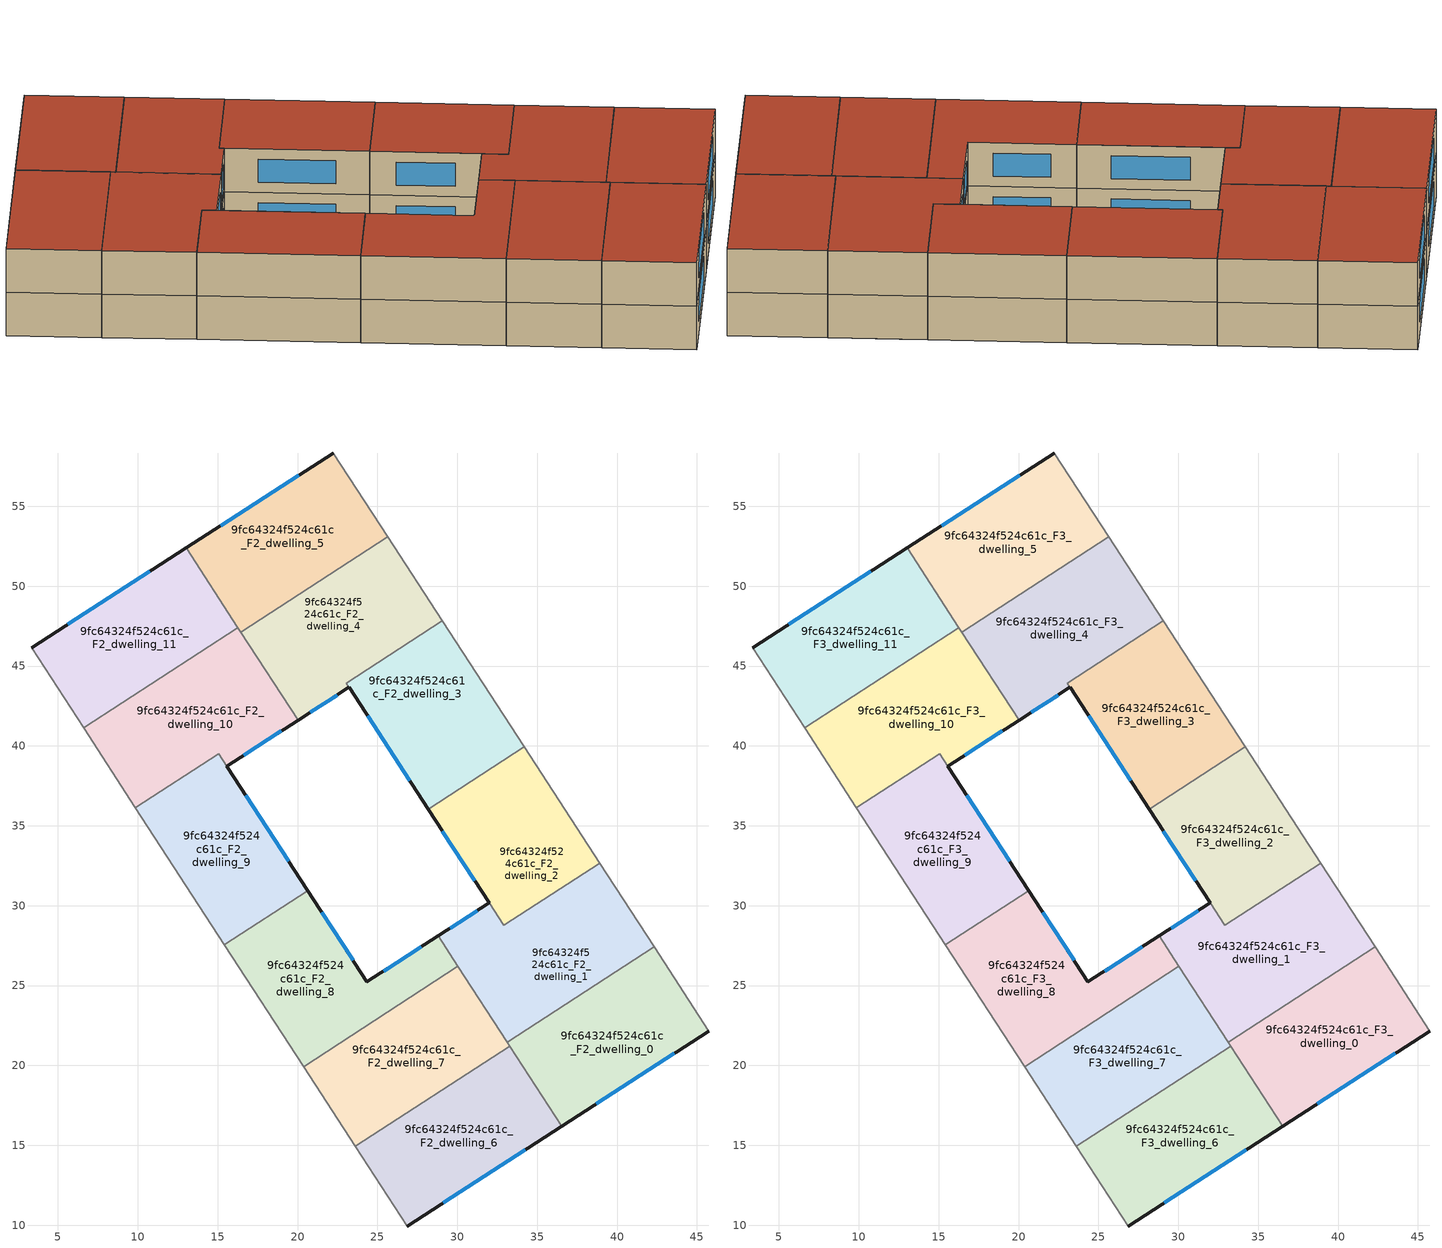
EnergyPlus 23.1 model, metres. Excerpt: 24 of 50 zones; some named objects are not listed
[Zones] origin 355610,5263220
9fc64324f524c61c_F2_dwelling_0
 floor to 9fc64324f524c61c_F1_dwelling_0 (EU_floor_Construction): 42.82,26.66 45.75,22.15 36.54,16.2 33.63,20.69 z6
 floor to 9fc64324f524c61c_F1_dwelling_1 (EU_floor_Construction): 42.33,27.42 42.82,26.66 33.63,20.69 33.14,21.44 z6
 wall outside (EU_wall_Construction): 36.54,16.2 45.75,22.15 z6:9
 wall to 9fc64324f524c61c_F2_dwelling_1 (EU_wall_Construction): 42.33,27.42 33.14,21.44 z6:9
 wall adiabatic (EU_wall_Construction): 45.75,22.15 42.33,27.42 z6:9
 wall to 9fc64324f524c61c_F2_dwelling_6 (EU_wall_Construction): 33.29,21.21 36.54,16.2 z6:9
 wall to 9fc64324f524c61c_F2_dwelling_7 (EU_wall_Construction): 33.14,21.44 33.29,21.21 z6:9
 window (EU_Window_Construction): 38.71,17.6 43.59,20.75 z6.7:8.3
9fc64324f524c61c_F2_dwelling_1
 floor to 9fc64324f524c61c_F1_dwelling_1 (EU_floor_Construction): 39.9,31.17 42.33,27.42 33.14,21.44 30.7,25.2 z6
 floor to 9fc64324f524c61c_F1_dwelling_2 (EU_floor_Construction): 38.92,32.67 39.9,31.17 30.7,25.2 28.81,28.12 31.99,30.17 32.91,28.76 z6
 wall outside (EU_wall_Construction): 31.99,30.17 28.81,28.12 z6:9
 wall to 9fc64324f524c61c_F2_dwelling_2 (EU_wall_Construction): 38.92,32.67 32.91,28.76 31.99,30.17 z6:9
 wall adiabatic (EU_wall_Construction): 42.33,27.42 38.92,32.67 z6:9
 wall to 9fc64324f524c61c_F2_dwelling_7 (EU_wall_Construction): 30.04,26.21 33.14,21.44 z6:9
 wall to 9fc64324f524c61c_F2_dwelling_8 (EU_wall_Construction): 28.81,28.12 30.04,26.21 z6:9
 window (EU_Window_Construction): 31.24,29.69 29.55,28.6 z6.7:8.3
9fc64324f524c61c_F2_dwelling_10
 floor to 9fc64324f524c61c_F1_dwelling_11 (EU_floor_Construction): 16.28,47.41 20.04,41.61 15.58,38.73 15.07,39.52 9.85,36.13 6.61,41.13 z6
 wall outside (EU_wall_Construction): 15.58,38.73 20.04,41.61 z6:9
 wall adiabatic (EU_wall_Construction): 6.61,41.13 9.85,36.13 z6:9
 wall to 9fc64324f524c61c_F2_dwelling_11 (EU_wall_Construction): 16.28,47.41 6.61,41.13 z6:9
 wall to 9fc64324f524c61c_F2_dwelling_9 (EU_wall_Construction): 15.07,39.52 15.58,38.73 / 9.85,36.13 15.06,39.52 z6:9
 wall to 9fc64324f524c61c_F2_dwelling_4 (EU_wall_Construction): 20.04,41.61 16.46,47.12 z6:9
 wall to 9fc64324f524c61c_F2_dwelling_5 (EU_wall_Construction): 16.46,47.12 16.28,47.41 z6:9
 window (EU_Window_Construction): 16.63,39.41 18.99,40.93 z6.7:8.3
9fc64324f524c61c_F2_dwelling_11
 floor to 9fc64324f524c61c_F1_dwelling_12 (EU_floor_Construction): 13.04,52.39 16.28,47.41 6.61,41.13 3.35,46.14 z6
 wall outside (EU_wall_Construction): 13.04,52.39 3.35,46.14 z6:9
 wall adiabatic (EU_wall_Construction): 3.35,46.14 6.61,41.13 z6:9
 wall to 9fc64324f524c61c_F2_dwelling_5 (EU_wall_Construction): 16.28,47.41 13.04,52.39 z6:9
 window (EU_Window_Construction): 10.76,50.92 5.63,47.6 z6.7:8.3
9fc64324f524c61c_F2_dwelling_2
 floor to 9fc64324f524c61c_F1_dwelling_2 (EU_floor_Construction): 36.43,36.51 38.92,32.67 32.91,28.76 30.41,32.6 z6
 floor to 9fc64324f524c61c_F1_dwelling_3 (EU_floor_Construction): 34.19,39.95 36.43,36.51 30.41,32.6 28.17,36.04 z6
 wall outside (EU_wall_Construction): 28.17,36.04 31.99,30.17 z6:9
 wall to 9fc64324f524c61c_F2_dwelling_3 (EU_wall_Construction): 34.19,39.95 28.17,36.04 z6:9
 wall adiabatic (EU_wall_Construction): 38.92,32.67 34.19,39.95 z6:9
 window (EU_Window_Construction): 29.07,34.67 31.09,31.55 z6.7:8.3
9fc64324f524c61c_F2_dwelling_3
 floor to 9fc64324f524c61c_F1_dwelling_3 (EU_floor_Construction): 31.96,43.39 34.19,39.95 28.17,36.04 25.94,39.48 z6
 floor to 9fc64324f524c61c_F1_dwelling_4 (EU_floor_Construction): 29.07,47.84 31.96,43.39 25.94,39.48 23.22,43.66 23.05,43.93 z6
 wall outside (EU_wall_Construction): 23.22,43.66 28.17,36.04 z6:9
 wall adiabatic (EU_wall_Construction): 34.19,39.95 29.07,47.84 z6:9
 wall to 9fc64324f524c61c_F2_dwelling_4 (EU_wall_Construction): 29.07,47.84 23.05,43.93 23.22,43.67 z6:9
 window (EU_Window_Construction): 24.39,41.87 27.01,37.83 z6.7:8.3
9fc64324f524c61c_F2_dwelling_4
 floor to 9fc64324f524c61c_F1_dwelling_4 (EU_floor_Construction): 28.09,49.34 29.07,47.84 23.05,43.93 23.22,43.67 20.04,41.61 18.9,43.37 z6
 floor to 9fc64324f524c61c_F1_dwelling_5 (EU_floor_Construction): 25.65,53.09 28.09,49.34 18.9,43.37 16.46,47.12 z6
 wall outside (EU_wall_Construction): 20.04,41.61 23.22,43.67 z6:9
 wall to 9fc64324f524c61c_F2_dwelling_5 (EU_wall_Construction): 25.65,53.09 16.46,47.12 z6:9
 wall adiabatic (EU_wall_Construction): 29.07,47.84 25.65,53.09 z6:9
 window (EU_Window_Construction): 20.79,42.09 22.47,43.18 z6.7:8.3
9fc64324f524c61c_F2_dwelling_5
 floor to 9fc64324f524c61c_F1_dwelling_5 (EU_floor_Construction): 25.17,53.84 25.65,53.09 16.46,47.12 15.97,47.87 z6
 floor to 9fc64324f524c61c_F1_dwelling_6 (EU_floor_Construction): 22.25,58.33 25.17,53.84 15.97,47.87 13.04,52.39 z6
 wall outside (EU_wall_Construction): 22.25,58.33 13.04,52.39 z6:9
 wall adiabatic (EU_wall_Construction): 25.65,53.09 22.25,58.33 z6:9
 window (EU_Window_Construction): 20.09,56.94 15.2,53.79 z6.7:8.3
9fc64324f524c61c_F2_dwelling_6
 floor to 9fc64324f524c61c_F1_dwelling_7 (EU_floor_Construction): 33.29,21.21 36.54,16.2 26.86,9.95 23.62,14.93 z6
 wall outside (EU_wall_Construction): 26.86,9.95 36.54,16.2 z6:9
 wall to 9fc64324f524c61c_F2_dwelling_7 (EU_wall_Construction): 33.29,21.21 23.62,14.93 z6:9
 wall adiabatic (EU_wall_Construction): 23.62,14.93 26.86,9.95 z6:9
 window (EU_Window_Construction): 29.13,11.42 34.27,14.73 z6.7:8.3
9fc64324f524c61c_F2_dwelling_7
 floor to 9fc64324f524c61c_F1_dwelling_8 (EU_floor_Construction): 30.04,26.21 33.29,21.21 23.62,14.93 20.38,19.93 z6
 wall to 9fc64324f524c61c_F2_dwelling_8 (EU_wall_Construction): 30.04,26.21 20.38,19.93 z6:9
 wall adiabatic (EU_wall_Construction): 20.38,19.93 23.62,14.93 z6:9
9fc64324f524c61c_F2_dwelling_8
 floor to 9fc64324f524c61c_F1_dwelling_9 (EU_floor_Construction): 28.81,28.12 30.04,26.21 20.38,19.93 15.42,27.55 20.64,30.94 24.35,25.24 z6
 wall outside (EU_wall_Construction): 28.81,28.12 24.35,25.24 20.64,30.94 z6:9
 wall adiabatic (EU_wall_Construction): 15.42,27.55 20.38,19.93 z6:9
 wall to 9fc64324f524c61c_F2_dwelling_9 (EU_wall_Construction): 20.64,30.94 15.42,27.55 z6:9
 window (EU_Window_Construction): 23.48,26.57 21.51,29.6 / 27.76,27.44 25.4,25.91 z6.7:8.3
9fc64324f524c61c_F2_dwelling_9
 floor to 9fc64324f524c61c_F1_dwelling_10 (EU_floor_Construction): 15.06,39.52 20.64,30.94 15.42,27.55 9.85,36.13 z6
 wall outside (EU_wall_Construction): 20.64,30.94 15.58,38.73 z6:9
 wall adiabatic (EU_wall_Construction): 9.85,36.13 15.42,27.55 z6:9
 window (EU_Window_Construction): 19.45,32.77 16.77,36.9 z6.7:8.3
9fc64324f524c61c_F3_dwelling_0
 floor to 9fc64324f524c61c_F2_dwelling_0 (EU_floor_Construction): 42.33,27.42 45.75,22.15 36.54,16.2 33.14,21.44 z9
 wall outside (EU_wall_Construction): 36.54,16.2 45.75,22.15 z9:12
 wall to 9fc64324f524c61c_F3_dwelling_1 (EU_wall_Construction): 42.33,27.42 33.14,21.44 z9:12
 wall adiabatic (EU_wall_Construction): 45.75,22.15 42.33,27.42 z9:12
 wall to 9fc64324f524c61c_F3_dwelling_6 (EU_wall_Construction): 33.29,21.21 36.54,16.2 z9:12
 wall to 9fc64324f524c61c_F3_dwelling_7 (EU_wall_Construction): 33.14,21.44 33.29,21.21 z9:12
 window (EU_Window_Construction): 38.71,17.6 43.59,20.75 z9.7:11.3
 roof outside (EU_roof_Construction): 45.75,22.15 42.33,27.42 33.14,21.44 36.54,16.2 z12
9fc64324f524c61c_F3_dwelling_1
 floor to 9fc64324f524c61c_F2_dwelling_1 (EU_floor_Construction): 38.92,32.67 42.33,27.42 33.14,21.44 28.81,28.12 31.99,30.17 32.91,28.76 z9
 wall outside (EU_wall_Construction): 31.99,30.17 28.81,28.12 z9:12
 wall to 9fc64324f524c61c_F3_dwelling_2 (EU_wall_Construction): 38.92,32.67 32.91,28.76 31.99,30.17 z9:12
 wall adiabatic (EU_wall_Construction): 42.33,27.42 38.92,32.67 z9:12
 wall to 9fc64324f524c61c_F3_dwelling_7 (EU_wall_Construction): 30.04,26.21 33.14,21.44 z9:12
 wall to 9fc64324f524c61c_F3_dwelling_8 (EU_wall_Construction): 28.81,28.12 30.04,26.21 z9:12
 window (EU_Window_Construction): 31.24,29.69 29.55,28.6 z9.7:11.3
 roof outside (EU_roof_Construction): 42.33,27.42 38.92,32.67 32.91,28.76 31.99,30.17 28.81,28.12 33.14,21.44 z12
9fc64324f524c61c_F3_dwelling_10
 floor to 9fc64324f524c61c_F2_dwelling_10 (EU_floor_Construction): 16.28,47.41 20.04,41.61 15.58,38.73 15.07,39.52 9.85,36.13 6.61,41.13 z9
 wall outside (EU_wall_Construction): 15.58,38.73 20.04,41.61 z9:12
 wall adiabatic (EU_wall_Construction): 6.61,41.13 9.85,36.13 z9:12
 wall to 9fc64324f524c61c_F3_dwelling_11 (EU_wall_Construction): 16.28,47.41 6.61,41.13 z9:12
 wall to 9fc64324f524c61c_F3_dwelling_9 (EU_wall_Construction): 15.07,39.52 15.58,38.73 / 9.85,36.13 15.06,39.52 z9:12
 wall to 9fc64324f524c61c_F3_dwelling_4 (EU_wall_Construction): 20.04,41.61 16.46,47.12 z9:12
 wall to 9fc64324f524c61c_F3_dwelling_5 (EU_wall_Construction): 16.46,47.12 16.28,47.41 z9:12
 window (EU_Window_Construction): 16.63,39.41 18.99,40.93 z9.7:11.3
 roof outside (EU_roof_Construction): 15.58,38.73 20.04,41.61 16.28,47.41 6.61,41.13 9.85,36.13 15.07,39.52 z12
9fc64324f524c61c_F3_dwelling_11
 floor to 9fc64324f524c61c_F2_dwelling_11 (EU_floor_Construction): 13.04,52.39 16.28,47.41 6.61,41.13 3.35,46.14 z9
 wall outside (EU_wall_Construction): 13.04,52.39 3.35,46.14 z9:12
 wall adiabatic (EU_wall_Construction): 3.35,46.14 6.61,41.13 z9:12
 wall to 9fc64324f524c61c_F3_dwelling_5 (EU_wall_Construction): 16.28,47.41 13.04,52.39 z9:12
 window (EU_Window_Construction): 10.76,50.92 5.63,47.6 z9.7:11.3
 roof outside (EU_roof_Construction): 16.28,47.41 13.04,52.39 3.35,46.14 6.61,41.13 z12
9fc64324f524c61c_F3_dwelling_2
 floor to 9fc64324f524c61c_F2_dwelling_2 (EU_floor_Construction): 34.19,39.95 38.92,32.67 32.91,28.76 28.17,36.04 z9
 wall outside (EU_wall_Construction): 28.17,36.04 31.99,30.17 z9:12
 wall to 9fc64324f524c61c_F3_dwelling_3 (EU_wall_Construction): 34.19,39.95 28.17,36.04 z9:12
 wall adiabatic (EU_wall_Construction): 38.92,32.67 34.19,39.95 z9:12
 window (EU_Window_Construction): 29.07,34.67 31.09,31.55 z9.7:11.3
 roof outside (EU_roof_Construction): 38.92,32.67 34.19,39.95 28.17,36.04 32.91,28.76 z12
9fc64324f524c61c_F3_dwelling_3
 floor to 9fc64324f524c61c_F2_dwelling_3 (EU_floor_Construction): 29.07,47.84 34.19,39.95 28.17,36.04 23.22,43.67 23.05,43.93 z9
 wall outside (EU_wall_Construction): 23.22,43.66 28.17,36.04 z9:12
 wall adiabatic (EU_wall_Construction): 34.19,39.95 29.07,47.84 z9:12
 wall to 9fc64324f524c61c_F3_dwelling_4 (EU_wall_Construction): 29.07,47.84 23.05,43.93 23.22,43.67 z9:12
 window (EU_Window_Construction): 24.39,41.87 27.01,37.83 z9.7:11.3
 roof outside (EU_roof_Construction): 34.19,39.95 29.07,47.84 23.05,43.93 23.22,43.67 28.17,36.04 z12
9fc64324f524c61c_F3_dwelling_4
 floor to 9fc64324f524c61c_F2_dwelling_4 (EU_floor_Construction): 25.65,53.09 29.07,47.84 23.05,43.93 23.22,43.67 20.04,41.61 16.46,47.12 z9
 wall outside (EU_wall_Construction): 20.04,41.61 23.22,43.67 z9:12
 wall to 9fc64324f524c61c_F3_dwelling_5 (EU_wall_Construction): 25.65,53.09 16.46,47.12 z9:12
 wall adiabatic (EU_wall_Construction): 29.07,47.84 25.65,53.09 z9:12
 window (EU_Window_Construction): 20.79,42.09 22.47,43.18 z9.7:11.3
 roof outside (EU_roof_Construction): 23.22,43.67 23.05,43.93 29.07,47.84 25.65,53.09 16.46,47.12 20.04,41.61 z12
9fc64324f524c61c_F3_dwelling_5
 floor to 9fc64324f524c61c_F2_dwelling_5 (EU_floor_Construction): 22.25,58.33 25.65,53.09 16.46,47.12 13.04,52.39 z9
 wall outside (EU_wall_Construction): 22.25,58.33 13.04,52.39 z9:12
 wall adiabatic (EU_wall_Construction): 25.65,53.09 22.25,58.33 z9:12
 window (EU_Window_Construction): 20.09,56.94 15.2,53.79 z9.7:11.3
 roof outside (EU_roof_Construction): 25.65,53.09 22.25,58.33 13.04,52.39 16.46,47.12 z12
9fc64324f524c61c_F3_dwelling_6
 floor to 9fc64324f524c61c_F2_dwelling_6 (EU_floor_Construction): 33.29,21.21 36.54,16.2 26.86,9.95 23.62,14.93 z9
 wall outside (EU_wall_Construction): 26.86,9.95 36.54,16.2 z9:12
 wall to 9fc64324f524c61c_F3_dwelling_7 (EU_wall_Construction): 33.29,21.21 23.62,14.93 z9:12
 wall adiabatic (EU_wall_Construction): 23.62,14.93 26.86,9.95 z9:12
 window (EU_Window_Construction): 29.13,11.42 34.27,14.73 z9.7:11.3
 roof outside (EU_roof_Construction): 36.54,16.2 33.29,21.21 23.62,14.93 26.86,9.95 z12
9fc64324f524c61c_F3_dwelling_7
 floor to 9fc64324f524c61c_F2_dwelling_7 (EU_floor_Construction): 30.04,26.21 33.29,21.21 23.62,14.93 20.38,19.93 z9
 wall to 9fc64324f524c61c_F3_dwelling_8 (EU_wall_Construction): 30.04,26.21 20.38,19.93 z9:12
 wall adiabatic (EU_wall_Construction): 20.38,19.93 23.62,14.93 z9:12
 roof outside (EU_roof_Construction): 33.29,21.21 30.04,26.21 20.38,19.93 23.62,14.93 z12
9fc64324f524c61c_F3_dwelling_8
 floor to 9fc64324f524c61c_F2_dwelling_8 (EU_floor_Construction): 28.81,28.12 30.04,26.21 20.38,19.93 15.42,27.55 20.64,30.94 24.35,25.24 z9
 wall outside (EU_wall_Construction): 28.81,28.12 24.35,25.24 20.64,30.94 z9:12
 wall adiabatic (EU_wall_Construction): 15.42,27.55 20.38,19.93 z9:12
 wall to 9fc64324f524c61c_F3_dwelling_9 (EU_wall_Construction): 20.64,30.94 15.42,27.55 z9:12
 window (EU_Window_Construction): 23.48,26.57 21.51,29.6 / 27.76,27.44 25.4,25.91 z9.7:11.3
 roof outside (EU_roof_Construction): 30.04,26.21 28.81,28.12 24.35,25.24 20.64,30.94 15.42,27.55 20.38,19.93 z12
9fc64324f524c61c_F3_dwelling_9
 floor to 9fc64324f524c61c_F2_dwelling_9 (EU_floor_Construction): 15.06,39.52 20.64,30.94 15.42,27.55 9.85,36.13 z9
 wall outside (EU_wall_Construction): 20.64,30.94 15.58,38.73 z9:12
 wall adiabatic (EU_wall_Construction): 9.85,36.13 15.42,27.55 z9:12
 window (EU_Window_Construction): 19.45,32.77 16.77,36.9 z9.7:11.3
 roof outside (EU_roof_Construction): 20.64,30.94 15.06,39.52 9.85,36.13 15.42,27.55 z12
[Building]
EU S2 Campaign: North Axis=0; Terrain=City; Solar Distribution=FullExterior
[Site:Location]
Budapest.Ferenc.Liszt.Intl.AP: Latitude=47.437; Longitude=19.256; Time Zone=1; Elevation=185
[SizingPeriod:WeatherFileDays]
AnnualSizingPeriod: Begin Month=1; Begin Day of Month=1; End Month=12; End Day of Month=31; Day of Week for Start Day=Monday; Use Weather File Daylight Saving Period=No; Use Weather File Rain and Snow Indicators=No
[MATERIAL]
EU_InternalMass_Material: Roughness=MediumRough; Thickness=0.1; Conductivity=1; Density=1800; Specific Heat=900; Thermal Absorptance=0.9; Solar Absorptance=0.7; Visible Absorptance=0.7
[MATERIAL:NOMASS] Roughness=MediumRough; Thermal Absorptance=0.9; Solar Absorptance=0.7; Visible Absorptance=0.7
Name | Thermal Resistance
EU_wall_NoMass | 0.832559
EU_roof_NoMass | 1.39638
EU_floor_NoMass | 0.872794
[WINDOWMATERIAL:SIMPLEGLAZINGSYSTEM]
EU_Window_SimpleGlazing: UFactor=2.79869; Solar Heat Gain Coefficient=0.75; Visible Transmittance=0.75
[CONSTRUCTION]
EU_wall_Construction: EU_wall_NoMass
EU_roof_Construction: EU_roof_NoMass
EU_floor_Construction: EU_floor_NoMass
EU_Window_Construction: EU_Window_SimpleGlazing
EU_InternalMass_Construction: EU_InternalMass_Material
[ZONE] Type=1; Multiplier=1; Ceiling Height=autocalculate; Floor Area=autocalculate; Part of Total Floor Area=Yes
Name | Volume
9fc64324f524c61c_F2_dwelling_0; 9fc64324f524c61c_F3_dwelling_0; 9fc64324f524c61c_F2_dwelling_5; 9fc64324f524c61c_F3_dwelling_5 | 206.055
9fc64324f524c61c_F2_dwelling_1; 9fc64324f524c61c_F3_dwelling_1 | 225.21
9fc64324f524c61c_F2_dwelling_10; 9fc64324f524c61c_F3_dwelling_10 | 221.157
9fc64324f524c61c_F2_dwelling_11; 9fc64324f524c61c_F3_dwelling_11; 9fc64324f524c61c_F2_dwelling_6; 9fc64324f524c61c_F3_dwelling_6 | 206.027
9fc64324f524c61c_F2_dwelling_2; 9fc64324f524c61c_F3_dwelling_2 | 186.844
9fc64324f524c61c_F2_dwelling_3 | 202.488
9fc64324f524c61c_F3_dwelling_3 | 202.492
9fc64324f524c61c_F2_dwelling_4; 9fc64324f524c61c_F3_dwelling_4 | 209.565
9fc64324f524c61c_F2_dwelling_7; 9fc64324f524c61c_F3_dwelling_7 | 206.045
9fc64324f524c61c_F2_dwelling_8; 9fc64324f524c61c_F3_dwelling_8 | 206.025
9fc64324f524c61c_F2_dwelling_9; 9fc64324f524c61c_F3_dwelling_9 | 190.827
[INTERNALMASS] Construction=EU_InternalMass_Construction
Name | Zone or ZoneList | Surface Area
9fc64324f524c61c_F2_dwelling_0_EU_InternalMass | 9fc64324f524c61c_F2_dwelling_0 | 68.685
9fc64324f524c61c_F2_dwelling_1_EU_InternalMass | 9fc64324f524c61c_F2_dwelling_1 | 75.0679
9fc64324f524c61c_F2_dwelling_2_EU_InternalMass | 9fc64324f524c61c_F2_dwelling_2 | 62.2809
9fc64324f524c61c_F2_dwelling_3_EU_InternalMass | 9fc64324f524c61c_F2_dwelling_3 | 67.4968
9fc64324f524c61c_F2_dwelling_4_EU_InternalMass | 9fc64324f524c61c_F2_dwelling_4 | 69.8535
9fc64324f524c61c_F2_dwelling_5_EU_InternalMass | 9fc64324f524c61c_F2_dwelling_5 | 68.685
9fc64324f524c61c_F2_dwelling_6_EU_InternalMass | 9fc64324f524c61c_F2_dwelling_6 | 68.6756
9fc64324f524c61c_F2_dwelling_7_EU_InternalMass | 9fc64324f524c61c_F2_dwelling_7 | 68.6817
9fc64324f524c61c_F2_dwelling_8_EU_InternalMass | 9fc64324f524c61c_F2_dwelling_8 | 68.6752
9fc64324f524c61c_F2_dwelling_9_EU_InternalMass | 9fc64324f524c61c_F2_dwelling_9 | 63.6346
9fc64324f524c61c_F2_dwelling_10_EU_InternalMass | 9fc64324f524c61c_F2_dwelling_10 | 73.7198
9fc64324f524c61c_F2_dwelling_11_EU_InternalMass | 9fc64324f524c61c_F2_dwelling_11 | 68.6756
9fc64324f524c61c_F3_dwelling_0_EU_InternalMass | 9fc64324f524c61c_F3_dwelling_0 | 68.685
9fc64324f524c61c_F3_dwelling_1_EU_InternalMass | 9fc64324f524c61c_F3_dwelling_1 | 75.0679
9fc64324f524c61c_F3_dwelling_2_EU_InternalMass | 9fc64324f524c61c_F3_dwelling_2 | 62.2809
9fc64324f524c61c_F3_dwelling_3_EU_InternalMass | 9fc64324f524c61c_F3_dwelling_3 | 67.4968
9fc64324f524c61c_F3_dwelling_4_EU_InternalMass | 9fc64324f524c61c_F3_dwelling_4 | 69.8535
9fc64324f524c61c_F3_dwelling_5_EU_InternalMass | 9fc64324f524c61c_F3_dwelling_5 | 68.685
9fc64324f524c61c_F3_dwelling_6_EU_InternalMass | 9fc64324f524c61c_F3_dwelling_6 | 68.6756
9fc64324f524c61c_F3_dwelling_7_EU_InternalMass | 9fc64324f524c61c_F3_dwelling_7 | 68.6817
9fc64324f524c61c_F3_dwelling_8_EU_InternalMass | 9fc64324f524c61c_F3_dwelling_8 | 68.6752
9fc64324f524c61c_F3_dwelling_9_EU_InternalMass | 9fc64324f524c61c_F3_dwelling_9 | 63.6346
9fc64324f524c61c_F3_dwelling_10_EU_InternalMass | 9fc64324f524c61c_F3_dwelling_10 | 73.7198
9fc64324f524c61c_F3_dwelling_11_EU_InternalMass | 9fc64324f524c61c_F3_dwelling_11 | 68.6756
[OTHEREQUIPMENT] Fuel Type=Electricity; Design Level Calculation Method=Watts/Area; Power per Zone Floor Area=1; Fraction Latent=0; Fraction Radiant=0; Fraction Lost=0; Carbon Dioxide Generation Rate=0; EndUse Subcategory=EU_Step8_InternalGains
Name | Zone or ZoneList or Space or SpaceList | Schedule
EU_Step8_InternalGain_9fc64324f524c61c_F2_dwelling_0_f000 | 9fc64324f524c61c_F2_dwelling_0 | EU_Step8_GainSchedule_9fc64324f524c61c_F2_dwelling_0_f000
EU_Step8_InternalGain_9fc64324f524c61c_F2_dwelling_1_f000 | 9fc64324f524c61c_F2_dwelling_1 | EU_Step8_GainSchedule_9fc64324f524c61c_F2_dwelling_1_f000
EU_Step8_InternalGain_9fc64324f524c61c_F2_dwelling_2_f000 | 9fc64324f524c61c_F2_dwelling_2 | EU_Step8_GainSchedule_9fc64324f524c61c_F2_dwelling_2_f000
EU_Step8_InternalGain_9fc64324f524c61c_F2_dwelling_3_f000 | 9fc64324f524c61c_F2_dwelling_3 | EU_Step8_GainSchedule_9fc64324f524c61c_F2_dwelling_3_f000
EU_Step8_InternalGain_9fc64324f524c61c_F2_dwelling_4_f000 | 9fc64324f524c61c_F2_dwelling_4 | EU_Step8_GainSchedule_9fc64324f524c61c_F2_dwelling_4_f000
EU_Step8_InternalGain_9fc64324f524c61c_F2_dwelling_5_f000 | 9fc64324f524c61c_F2_dwelling_5 | EU_Step8_GainSchedule_9fc64324f524c61c_F2_dwelling_5_f000
EU_Step8_InternalGain_9fc64324f524c61c_F2_dwelling_6_f000 | 9fc64324f524c61c_F2_dwelling_6 | EU_Step8_GainSchedule_9fc64324f524c61c_F2_dwelling_6_f000
EU_Step8_InternalGain_9fc64324f524c61c_F2_dwelling_7_f000 | 9fc64324f524c61c_F2_dwelling_7 | EU_Step8_GainSchedule_9fc64324f524c61c_F2_dwelling_7_f000
EU_Step8_InternalGain_9fc64324f524c61c_F2_dwelling_8_f000 | 9fc64324f524c61c_F2_dwelling_8 | EU_Step8_GainSchedule_9fc64324f524c61c_F2_dwelling_8_f000
EU_Step8_InternalGain_9fc64324f524c61c_F2_dwelling_9_f000 | 9fc64324f524c61c_F2_dwelling_9 | EU_Step8_GainSchedule_9fc64324f524c61c_F2_dwelling_9_f000
EU_Step8_InternalGain_9fc64324f524c61c_F2_dwelling_10_f000 | 9fc64324f524c61c_F2_dwelling_10 | EU_Step8_GainSchedule_9fc64324f524c61c_F2_dwelling_10_f000
EU_Step8_InternalGain_9fc64324f524c61c_F2_dwelling_11_f000 | 9fc64324f524c61c_F2_dwelling_11 | EU_Step8_GainSchedule_9fc64324f524c61c_F2_dwelling_11_f000
EU_Step8_InternalGain_9fc64324f524c61c_F3_dwelling_0_f000 | 9fc64324f524c61c_F3_dwelling_0 | EU_Step8_GainSchedule_9fc64324f524c61c_F3_dwelling_0_f000
EU_Step8_InternalGain_9fc64324f524c61c_F3_dwelling_1_f000 | 9fc64324f524c61c_F3_dwelling_1 | EU_Step8_GainSchedule_9fc64324f524c61c_F3_dwelling_1_f000
EU_Step8_InternalGain_9fc64324f524c61c_F3_dwelling_2_f000 | 9fc64324f524c61c_F3_dwelling_2 | EU_Step8_GainSchedule_9fc64324f524c61c_F3_dwelling_2_f000
EU_Step8_InternalGain_9fc64324f524c61c_F3_dwelling_3_f000 | 9fc64324f524c61c_F3_dwelling_3 | EU_Step8_GainSchedule_9fc64324f524c61c_F3_dwelling_3_f000
EU_Step8_InternalGain_9fc64324f524c61c_F3_dwelling_4_f000 | 9fc64324f524c61c_F3_dwelling_4 | EU_Step8_GainSchedule_9fc64324f524c61c_F3_dwelling_4_f000
EU_Step8_InternalGain_9fc64324f524c61c_F3_dwelling_5_f000 | 9fc64324f524c61c_F3_dwelling_5 | EU_Step8_GainSchedule_9fc64324f524c61c_F3_dwelling_5_f000
EU_Step8_InternalGain_9fc64324f524c61c_F3_dwelling_6_f000 | 9fc64324f524c61c_F3_dwelling_6 | EU_Step8_GainSchedule_9fc64324f524c61c_F3_dwelling_6_f000
EU_Step8_InternalGain_9fc64324f524c61c_F3_dwelling_7_f000 | 9fc64324f524c61c_F3_dwelling_7 | EU_Step8_GainSchedule_9fc64324f524c61c_F3_dwelling_7_f000
EU_Step8_InternalGain_9fc64324f524c61c_F3_dwelling_8_f000 | 9fc64324f524c61c_F3_dwelling_8 | EU_Step8_GainSchedule_9fc64324f524c61c_F3_dwelling_8_f000
EU_Step8_InternalGain_9fc64324f524c61c_F3_dwelling_9_f000 | 9fc64324f524c61c_F3_dwelling_9 | EU_Step8_GainSchedule_9fc64324f524c61c_F3_dwelling_9_f000
EU_Step8_InternalGain_9fc64324f524c61c_F3_dwelling_10_f000 | 9fc64324f524c61c_F3_dwelling_10 | EU_Step8_GainSchedule_9fc64324f524c61c_F3_dwelling_10_f000
EU_Step8_InternalGain_9fc64324f524c61c_F3_dwelling_11_f000 | 9fc64324f524c61c_F3_dwelling_11 | EU_Step8_GainSchedule_9fc64324f524c61c_F3_dwelling_11_f000
[ZONEVENTILATION:DESIGNFLOWRATE] Schedule=EU_AlwaysOn; Design Flow Rate Calculation Method=AirChanges/Hour; Air Changes per Hour=0.475469; Ventilation Type=Natural; Fan Pressure Rise=0; Fan Total Efficiency=1; Constant Term Coefficient=1; Temperature Term Coefficient=0; Velocity Term Coefficient=0; Velocity Squared Term Coefficient=0; Minimum Indoor Temperature=-100; Maximum Indoor Temperature=100; Delta Temperature=-100; Minimum Outdoor Temperature=-100; Maximum Outdoor Temperature=100; Maximum Wind Speed=40
Name | Zone or ZoneList or Space or SpaceList
EU_ConstantAir_9fc64324f524c61c_F2_dwelling_0 | 9fc64324f524c61c_F2_dwelling_0
EU_ConstantAir_9fc64324f524c61c_F2_dwelling_1 | 9fc64324f524c61c_F2_dwelling_1
EU_ConstantAir_9fc64324f524c61c_F2_dwelling_2 | 9fc64324f524c61c_F2_dwelling_2
EU_ConstantAir_9fc64324f524c61c_F2_dwelling_3 | 9fc64324f524c61c_F2_dwelling_3
EU_ConstantAir_9fc64324f524c61c_F2_dwelling_4 | 9fc64324f524c61c_F2_dwelling_4
EU_ConstantAir_9fc64324f524c61c_F2_dwelling_5 | 9fc64324f524c61c_F2_dwelling_5
EU_ConstantAir_9fc64324f524c61c_F2_dwelling_6 | 9fc64324f524c61c_F2_dwelling_6
EU_ConstantAir_9fc64324f524c61c_F2_dwelling_7 | 9fc64324f524c61c_F2_dwelling_7
EU_ConstantAir_9fc64324f524c61c_F2_dwelling_8 | 9fc64324f524c61c_F2_dwelling_8
EU_ConstantAir_9fc64324f524c61c_F2_dwelling_9 | 9fc64324f524c61c_F2_dwelling_9
EU_ConstantAir_9fc64324f524c61c_F2_dwelling_10 | 9fc64324f524c61c_F2_dwelling_10
EU_ConstantAir_9fc64324f524c61c_F2_dwelling_11 | 9fc64324f524c61c_F2_dwelling_11
EU_ConstantAir_9fc64324f524c61c_F3_dwelling_0 | 9fc64324f524c61c_F3_dwelling_0
EU_ConstantAir_9fc64324f524c61c_F3_dwelling_1 | 9fc64324f524c61c_F3_dwelling_1
EU_ConstantAir_9fc64324f524c61c_F3_dwelling_2 | 9fc64324f524c61c_F3_dwelling_2
EU_ConstantAir_9fc64324f524c61c_F3_dwelling_3 | 9fc64324f524c61c_F3_dwelling_3
EU_ConstantAir_9fc64324f524c61c_F3_dwelling_4 | 9fc64324f524c61c_F3_dwelling_4
EU_ConstantAir_9fc64324f524c61c_F3_dwelling_5 | 9fc64324f524c61c_F3_dwelling_5
EU_ConstantAir_9fc64324f524c61c_F3_dwelling_6 | 9fc64324f524c61c_F3_dwelling_6
EU_ConstantAir_9fc64324f524c61c_F3_dwelling_7 | 9fc64324f524c61c_F3_dwelling_7
EU_ConstantAir_9fc64324f524c61c_F3_dwelling_8 | 9fc64324f524c61c_F3_dwelling_8
EU_ConstantAir_9fc64324f524c61c_F3_dwelling_9 | 9fc64324f524c61c_F3_dwelling_9
EU_ConstantAir_9fc64324f524c61c_F3_dwelling_10 | 9fc64324f524c61c_F3_dwelling_10
EU_ConstantAir_9fc64324f524c61c_F3_dwelling_11 | 9fc64324f524c61c_F3_dwelling_11
[HVACTEMPLATE:ZONE:IDEALLOADSAIRSYSTEM] System Availability Schedule=EU_AlwaysOn; Maximum Heating Supply Air Temperature=50; Minimum Cooling Supply Air Temperature=13; Maximum Heating Supply Air Humidity Ratio=0.0156; Minimum Cooling Supply Air Humidity Ratio=0.0077; Heating Limit=NoLimit; Cooling Limit=NoLimit; Heating Availability Schedule=EU_AlwaysOn; Cooling Availability Schedule=EU_CoolingOff; Dehumidification Control Type=ConstantSensibleHeatRatio; Cooling Sensible Heat Ratio=0.7; Dehumidification Setpoint=60; Humidification Control Type=None; Humidification Setpoint=30; Outdoor Air Method=None; Outdoor Air Flow Rate per Person=0.00944; Outdoor Air Flow Rate per Zone Floor Area=0; Outdoor Air Flow Rate per Zone=0; Demand Controlled Ventilation Type=None; Outdoor Air Economizer Type=NoEconomizer; Heat Recovery Type=None; Sensible Heat Recovery Effectiveness=0.7; Latent Heat Recovery Effectiveness=0.65
Name | Template Thermostat
9fc64324f524c61c_F2_dwelling_0 | EU_HeatOnly_9fc64324f524c61c_F2_dwelling_0
9fc64324f524c61c_F2_dwelling_1 | EU_HeatOnly_9fc64324f524c61c_F2_dwelling_1
9fc64324f524c61c_F2_dwelling_2 | EU_HeatOnly_9fc64324f524c61c_F2_dwelling_2
9fc64324f524c61c_F2_dwelling_3 | EU_HeatOnly_9fc64324f524c61c_F2_dwelling_3
9fc64324f524c61c_F2_dwelling_4 | EU_HeatOnly_9fc64324f524c61c_F2_dwelling_4
9fc64324f524c61c_F2_dwelling_5 | EU_HeatOnly_9fc64324f524c61c_F2_dwelling_5
9fc64324f524c61c_F2_dwelling_6 | EU_HeatOnly_9fc64324f524c61c_F2_dwelling_6
9fc64324f524c61c_F2_dwelling_7 | EU_HeatOnly_9fc64324f524c61c_F2_dwelling_7
9fc64324f524c61c_F2_dwelling_8 | EU_HeatOnly_9fc64324f524c61c_F2_dwelling_8
9fc64324f524c61c_F2_dwelling_9 | EU_HeatOnly_9fc64324f524c61c_F2_dwelling_9
9fc64324f524c61c_F2_dwelling_10 | EU_HeatOnly_9fc64324f524c61c_F2_dwelling_10
9fc64324f524c61c_F2_dwelling_11 | EU_HeatOnly_9fc64324f524c61c_F2_dwelling_11
9fc64324f524c61c_F3_dwelling_0 | EU_HeatOnly_9fc64324f524c61c_F3_dwelling_0
9fc64324f524c61c_F3_dwelling_1 | EU_HeatOnly_9fc64324f524c61c_F3_dwelling_1
9fc64324f524c61c_F3_dwelling_2 | EU_HeatOnly_9fc64324f524c61c_F3_dwelling_2
9fc64324f524c61c_F3_dwelling_3 | EU_HeatOnly_9fc64324f524c61c_F3_dwelling_3
9fc64324f524c61c_F3_dwelling_4 | EU_HeatOnly_9fc64324f524c61c_F3_dwelling_4
9fc64324f524c61c_F3_dwelling_5 | EU_HeatOnly_9fc64324f524c61c_F3_dwelling_5
9fc64324f524c61c_F3_dwelling_6 | EU_HeatOnly_9fc64324f524c61c_F3_dwelling_6
9fc64324f524c61c_F3_dwelling_7 | EU_HeatOnly_9fc64324f524c61c_F3_dwelling_7
9fc64324f524c61c_F3_dwelling_8 | EU_HeatOnly_9fc64324f524c61c_F3_dwelling_8
9fc64324f524c61c_F3_dwelling_9 | EU_HeatOnly_9fc64324f524c61c_F3_dwelling_9
9fc64324f524c61c_F3_dwelling_10 | EU_HeatOnly_9fc64324f524c61c_F3_dwelling_10
9fc64324f524c61c_F3_dwelling_11 | EU_HeatOnly_9fc64324f524c61c_F3_dwelling_11
[SIZING:ZONE] Zone Cooling Design Supply Air Temperature Input Method=SupplyAirTemperature; Zone Cooling Design Supply Air Temperature=13; Zone Heating Design Supply Air Temperature Input Method=SupplyAirTemperature; Zone Heating Design Supply Air Temperature=50; Zone Cooling Design Supply Air Humidity Ratio=0.008; Zone Heating Design Supply Air Humidity Ratio=0.008; Cooling Design Air Flow Method=DesignDay; Cooling Design Air Flow Rate=0; Cooling Minimum Air Flow per Zone Floor Area=0.000762; Cooling Minimum Air Flow=0; Cooling Minimum Air Flow Fraction=0.2; Heating Design Air Flow Method=DesignDay; Heating Design Air Flow Rate=0; Heating Maximum Air Flow per Zone Floor Area=0.002032; Heating Maximum Air Flow=0.141576; Heating Maximum Air Flow Fraction=0.3; Account for Dedicated Outdoor Air System=No; Dedicated Outdoor Air System Control Strategy=NeutralSupplyAir; Dedicated Outdoor Air Low Setpoint Temperature for Design=autosize; Dedicated Outdoor Air High Setpoint Temperature for Design=autosize; Zone Load Sizing Method=Sensible Load Only No Latent Load; Zone Latent Cooling Design Supply Air Humidity Ratio Input Method=HumidityRatioDifference; Zone Cooling Design Supply Air Humidity Ratio Difference=0.005; Zone Latent Heating Design Supply Air Humidity Ratio Input Method=HumidityRatioDifference; Zone Humidification Design Supply Air Humidity Ratio Difference=0.005
9fc64324f524c61c_F2_dwelling_0; 9fc64324f524c61c_F2_dwelling_1; 9fc64324f524c61c_F2_dwelling_2; 9fc64324f524c61c_F2_dwelling_3; 9fc64324f524c61c_F2_dwelling_4; 9fc64324f524c61c_F2_dwelling_5; 9fc64324f524c61c_F2_dwelling_6; 9fc64324f524c61c_F2_dwelling_7; 9fc64324f524c61c_F2_dwelling_8; 9fc64324f524c61c_F2_dwelling_9; 9fc64324f524c61c_F2_dwelling_10; 9fc64324f524c61c_F2_dwelling_11; 9fc64324f524c61c_F3_dwelling_0; 9fc64324f524c61c_F3_dwelling_1; 9fc64324f524c61c_F3_dwelling_2; 9fc64324f524c61c_F3_dwelling_3; 9fc64324f524c61c_F3_dwelling_4; 9fc64324f524c61c_F3_dwelling_5; 9fc64324f524c61c_F3_dwelling_6; 9fc64324f524c61c_F3_dwelling_7; 9fc64324f524c61c_F3_dwelling_8; 9fc64324f524c61c_F3_dwelling_9; 9fc64324f524c61c_F3_dwelling_10; 9fc64324f524c61c_F3_dwelling_11
[SCHEDULE:CONSTANT]
Name | Hourly Value
EU_AlwaysOn | 1
EU_CoolingOff | 0
[SCHEDULE:FILE] Column Number=1; Rows to Skip at Top=0; Number of Hours of Data=8760; Column Separator=Comma; Interpolate to Timestep=No; Minutes per Item=60; Adjust Schedule for Daylight Savings=Yes
Name | File
EU_Step8_GainSchedule_9fc64324f524c61c_F2_dwelling_0_f000 | ../../schedules/9fc64324f524c61c/9fc64324f524c61c_F2_dwelling_0_f000_gain.csv
EU_Step8_GainSchedule_9fc64324f524c61c_F2_dwelling_1_f000 | ../../schedules/9fc64324f524c61c/9fc64324f524c61c_F2_dwelling_1_f000_gain.csv
EU_Step8_GainSchedule_9fc64324f524c61c_F2_dwelling_2_f000 | ../../schedules/9fc64324f524c61c/9fc64324f524c61c_F2_dwelling_2_f000_gain.csv
EU_Step8_GainSchedule_9fc64324f524c61c_F2_dwelling_3_f000 | ../../schedules/9fc64324f524c61c/9fc64324f524c61c_F2_dwelling_3_f000_gain.csv
EU_Step8_GainSchedule_9fc64324f524c61c_F2_dwelling_4_f000 | ../../schedules/9fc64324f524c61c/9fc64324f524c61c_F2_dwelling_4_f000_gain.csv
EU_Step8_GainSchedule_9fc64324f524c61c_F2_dwelling_5_f000 | ../../schedules/9fc64324f524c61c/9fc64324f524c61c_F2_dwelling_5_f000_gain.csv
EU_Step8_GainSchedule_9fc64324f524c61c_F2_dwelling_6_f000 | ../../schedules/9fc64324f524c61c/9fc64324f524c61c_F2_dwelling_6_f000_gain.csv
EU_Step8_GainSchedule_9fc64324f524c61c_F2_dwelling_7_f000 | ../../schedules/9fc64324f524c61c/9fc64324f524c61c_F2_dwelling_7_f000_gain.csv
EU_Step8_GainSchedule_9fc64324f524c61c_F2_dwelling_8_f000 | ../../schedules/9fc64324f524c61c/9fc64324f524c61c_F2_dwelling_8_f000_gain.csv
EU_Step8_GainSchedule_9fc64324f524c61c_F2_dwelling_9_f000 | ../../schedules/9fc64324f524c61c/9fc64324f524c61c_F2_dwelling_9_f000_gain.csv
EU_Step8_GainSchedule_9fc64324f524c61c_F2_dwelling_10_f000 | ../../schedules/9fc64324f524c61c/9fc64324f524c61c_F2_dwelling_10_f000_gain.csv
EU_Step8_GainSchedule_9fc64324f524c61c_F2_dwelling_11_f000 | ../../schedules/9fc64324f524c61c/9fc64324f524c61c_F2_dwelling_11_f000_gain.csv
EU_Step8_GainSchedule_9fc64324f524c61c_F3_dwelling_0_f000 | ../../schedules/9fc64324f524c61c/9fc64324f524c61c_F3_dwelling_0_f000_gain.csv
EU_Step8_GainSchedule_9fc64324f524c61c_F3_dwelling_1_f000 | ../../schedules/9fc64324f524c61c/9fc64324f524c61c_F3_dwelling_1_f000_gain.csv
EU_Step8_GainSchedule_9fc64324f524c61c_F3_dwelling_2_f000 | ../../schedules/9fc64324f524c61c/9fc64324f524c61c_F3_dwelling_2_f000_gain.csv
EU_Step8_GainSchedule_9fc64324f524c61c_F3_dwelling_3_f000 | ../../schedules/9fc64324f524c61c/9fc64324f524c61c_F3_dwelling_3_f000_gain.csv
EU_Step8_GainSchedule_9fc64324f524c61c_F3_dwelling_4_f000 | ../../schedules/9fc64324f524c61c/9fc64324f524c61c_F3_dwelling_4_f000_gain.csv
EU_Step8_GainSchedule_9fc64324f524c61c_F3_dwelling_5_f000 | ../../schedules/9fc64324f524c61c/9fc64324f524c61c_F3_dwelling_5_f000_gain.csv
EU_Step8_GainSchedule_9fc64324f524c61c_F3_dwelling_6_f000 | ../../schedules/9fc64324f524c61c/9fc64324f524c61c_F3_dwelling_6_f000_gain.csv
EU_Step8_GainSchedule_9fc64324f524c61c_F3_dwelling_7_f000 | ../../schedules/9fc64324f524c61c/9fc64324f524c61c_F3_dwelling_7_f000_gain.csv
EU_Step8_GainSchedule_9fc64324f524c61c_F3_dwelling_8_f000 | ../../schedules/9fc64324f524c61c/9fc64324f524c61c_F3_dwelling_8_f000_gain.csv
EU_Step8_GainSchedule_9fc64324f524c61c_F3_dwelling_9_f000 | ../../schedules/9fc64324f524c61c/9fc64324f524c61c_F3_dwelling_9_f000_gain.csv
EU_Step8_GainSchedule_9fc64324f524c61c_F3_dwelling_10_f000 | ../../schedules/9fc64324f524c61c/9fc64324f524c61c_F3_dwelling_10_f000_gain.csv
EU_Step8_GainSchedule_9fc64324f524c61c_F3_dwelling_11_f000 | ../../schedules/9fc64324f524c61c/9fc64324f524c61c_F3_dwelling_11_f000_gain.csv
